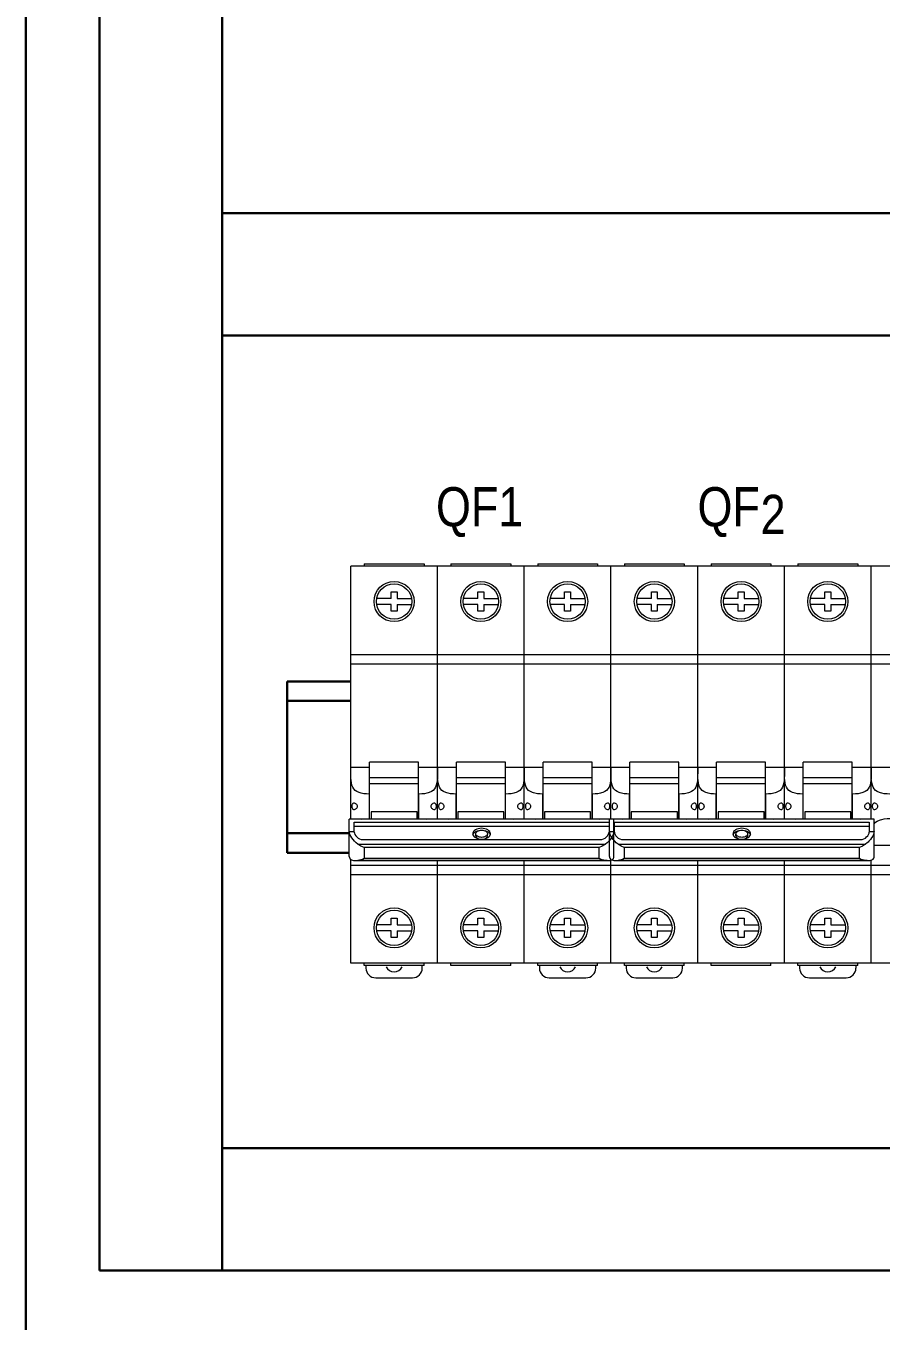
# Model space of a CAD drawing. Header units: millimetres. Extents: x -6000 to 26000, y -6000 to 26000.
# Drawn here: x 78.19 to 102.47, y -4555.98 to -4519.21 of the extents above; entities that cross this region are included whole.
import ezdxf

# ---------------------------------------------------------------- set-up
doc = ezdxf.new("R2010")
doc.units = ezdxf.units.MM
doc.header["$MEASUREMENT"] = 0
for name, color, linetype, lineweight in [('Чертеж и Рисунок_Ном._пера__1', 7, 'Continuous', 15), ('Чертеж и Рисунок_Ном._пера__21', 7, 'Continuous', 30), ('Чертеж и Рисунок_Ном._пера__7', 7, 'Continuous', 15)]:
    doc.layers.add(name, color=color, linetype=linetype, lineweight=lineweight)
doc.styles.add('СГЕНЕРИР_СТИЛЬ_1', font='ARIALN.TTF')

msp = doc.modelspace()

# ---------------------------------------------------------------- linework, layer by layer
at = {"layer": 'Чертеж и Рисунок_Ном._пера__21', "color": 7, "linetype": 'Continuous', "lineweight": 30}
for p, q in [((78.19, -4613.632), (78.19, -4363.252)), ((80.281, -4554.544), (80.281, -4371.272)), ((83.759, -4371.272), (83.759, -4554.544)), ((83.759, -4524.528), (156.104, -4524.528)), ((83.759, -4528.005), (83.759, -4524.528)), ((156.104, -4528.005), (83.759, -4528.005)), ((85.603, -4537.819), (87.411, -4537.819)), ((85.603, -4542.687), (85.603, -4537.819)), ((85.603, -4538.375), (87.411, -4538.375)), ((87.377, -4542.131), (85.603, -4542.131)), ((87.37, -4542.687), (85.603, -4542.687)), ((83.759, -4551.067), (156.104, -4551.067)), ((83.759, -4554.544), (83.759, -4551.067)), ((83.759, -4554.544), (80.281, -4554.544)), ((156.104, -4554.544), (83.759, -4554.544))]:
    msp.add_line(p, q, dxfattribs=at)
at = {"layer": 'Чертеж и Рисунок_Ном._пера__7', "color": 7, "linetype": 'Continuous', "lineweight": 15}
for p, q in [((87.411, -4541.735), (87.411, -4534.552)), ((94.798, -4534.552), (87.411, -4534.552)), ((87.794, -4534.482), (87.794, -4534.552)), ((87.794, -4534.482), (89.491, -4534.482)), ((89.491, -4534.482), (89.491, -4534.552)), ((89.874, -4541.735), (89.874, -4534.552)), ((90.256, -4534.482), (90.256, -4534.552)), ((90.256, -4534.482), (91.953, -4534.482)), ((91.953, -4534.482), (91.953, -4534.552)), ((92.336, -4541.735), (92.336, -4534.552)), ((92.718, -4534.482), (92.718, -4534.552)), ((92.718, -4534.482), (94.415, -4534.482)), ((94.415, -4534.482), (94.415, -4534.552)), ((94.798, -4541.735), (94.798, -4534.552)), ((94.798, -4541.735), (94.798, -4534.552)), ((102.184, -4534.552), (94.798, -4534.552)), ((95.18, -4534.482), (95.18, -4534.552)), ((95.18, -4534.482), (96.877, -4534.482)), ((96.877, -4534.482), (96.877, -4534.552)), ((97.26, -4541.735), (97.26, -4534.552)), ((97.642, -4534.482), (97.642, -4534.552)), ((97.642, -4534.482), (99.339, -4534.482)), ((99.339, -4534.482), (99.339, -4534.552)), ((99.722, -4541.735), (99.722, -4534.552)), ((100.104, -4534.482), (100.104, -4534.552)), ((100.104, -4534.482), (101.801, -4534.482)), ((101.801, -4534.482), (101.801, -4534.552)), ((102.184, -4541.735), (102.184, -4534.552)), ((104.646, -4534.552), (102.184, -4534.552)), ((102.184, -4541.735), (102.184, -4534.552)), ((88.559, -4535.47), (88.149, -4535.47)), ((88.559, -4535.47), (88.559, -4535.275)), ((88.559, -4535.275), (88.726, -4535.275)), ((88.726, -4535.275), (88.726, -4535.47)), ((88.726, -4535.47), (89.136, -4535.47)), ((91.021, -4535.47), (90.611, -4535.47)), ((91.021, -4535.47), (91.021, -4535.275)), ((91.021, -4535.275), (91.188, -4535.275)), ((91.188, -4535.275), (91.188, -4535.47)), ((91.188, -4535.47), (91.598, -4535.47)), ((93.483, -4535.47), (93.073, -4535.47)), ((93.483, -4535.47), (93.483, -4535.275)), ((93.483, -4535.275), (93.65, -4535.275)), ((93.65, -4535.275), (93.65, -4535.47)), ((93.65, -4535.47), (94.06, -4535.47)), ((95.945, -4535.47), (95.535, -4535.47)), ((95.945, -4535.47), (95.945, -4535.275)), ((95.945, -4535.275), (96.112, -4535.275)), ((96.112, -4535.275), (96.112, -4535.47)), ((96.112, -4535.47), (96.522, -4535.47)), ((98.407, -4535.47), (97.997, -4535.47)), ((98.407, -4535.47), (98.407, -4535.275)), ((98.407, -4535.275), (98.574, -4535.275)), ((98.574, -4535.275), (98.574, -4535.47)), ((98.574, -4535.47), (98.985, -4535.47)), ((100.869, -4535.47), (100.459, -4535.47)), ((100.869, -4535.47), (100.869, -4535.275)), ((100.869, -4535.275), (101.036, -4535.275)), ((101.036, -4535.275), (101.036, -4535.47)), ((101.036, -4535.47), (101.447, -4535.47)), ((88.559, -4535.636), (88.149, -4535.636)), ((88.559, -4535.831), (88.559, -4535.636)), ((88.726, -4535.831), (88.559, -4535.831)), ((88.726, -4535.636), (88.726, -4535.831)), ((88.726, -4535.636), (89.136, -4535.636)), ((91.021, -4535.636), (90.611, -4535.636)), ((91.021, -4535.831), (91.021, -4535.636)), ((91.188, -4535.831), (91.021, -4535.831)), ((91.188, -4535.636), (91.188, -4535.831)), ((91.188, -4535.636), (91.598, -4535.636)), ((93.483, -4535.636), (93.073, -4535.636)), ((93.483, -4535.831), (93.483, -4535.636)), ((93.65, -4535.831), (93.483, -4535.831)), ((93.65, -4535.636), (93.65, -4535.831)), ((93.65, -4535.636), (94.06, -4535.636)), ((95.945, -4535.636), (95.535, -4535.636)), ((95.945, -4535.831), (95.945, -4535.636)), ((96.112, -4535.831), (95.945, -4535.831)), ((96.112, -4535.636), (96.112, -4535.831)), ((96.112, -4535.636), (96.522, -4535.636)), ((98.407, -4535.636), (97.997, -4535.636)), ((98.407, -4535.831), (98.407, -4535.636)), ((98.574, -4535.831), (98.407, -4535.831)), ((98.574, -4535.636), (98.574, -4535.831)), ((98.574, -4535.636), (98.985, -4535.636)), ((100.869, -4535.636), (100.459, -4535.636)), ((100.869, -4535.831), (100.869, -4535.636)), ((101.036, -4535.831), (100.869, -4535.831)), ((101.036, -4535.636), (101.036, -4535.831)), ((101.036, -4535.636), (101.447, -4535.636)), ((87.411, -4537.055), (94.798, -4537.055)), ((94.798, -4537.334), (87.411, -4537.334)), ((94.798, -4537.055), (102.184, -4537.055)), ((102.184, -4537.334), (94.798, -4537.334)), ((102.184, -4537.055), (104.646, -4537.055)), ((104.646, -4537.334), (102.184, -4537.334)), ((87.411, -4540.253), (87.947, -4540.253)), ((87.947, -4541.735), (87.947, -4540.114)), ((89.338, -4540.114), (87.947, -4540.114)), ((89.338, -4541.735), (89.338, -4540.114)), ((89.338, -4540.253), (90.409, -4540.253)), ((90.409, -4541.735), (90.409, -4540.114)), ((91.8, -4540.114), (90.409, -4540.114)), ((91.8, -4541.735), (91.8, -4540.114)), ((91.8, -4540.253), (92.871, -4540.253)), ((94.262, -4540.114), (92.871, -4540.114)), ((92.871, -4541.735), (92.871, -4540.114)), ((94.262, -4541.735), (94.262, -4540.114)), ((94.262, -4540.253), (94.798, -4540.253)), ((94.798, -4540.253), (95.333, -4540.253)), ((95.333, -4541.735), (95.333, -4540.114)), ((96.724, -4540.114), (95.333, -4540.114)), ((96.724, -4541.735), (96.724, -4540.114)), ((96.724, -4540.253), (97.795, -4540.253)), ((97.795, -4541.735), (97.795, -4540.114)), ((99.186, -4540.114), (97.795, -4540.114)), ((99.186, -4541.735), (99.186, -4540.114)), ((99.186, -4540.253), (100.257, -4540.253)), ((101.648, -4540.114), (100.257, -4540.114)), ((100.257, -4541.735), (100.257, -4540.114)), ((101.648, -4541.735), (101.648, -4540.114)), ((101.648, -4540.253), (102.184, -4540.253)), ((102.184, -4540.253), (102.719, -4540.253)), ((87.947, -4540.547), (89.338, -4540.547)), ((90.409, -4540.547), (91.8, -4540.547)), ((92.871, -4540.547), (94.262, -4540.547)), ((95.333, -4540.547), (96.724, -4540.547)), ((97.795, -4540.547), (99.186, -4540.547)), ((100.257, -4540.547), (101.648, -4540.547)), ((87.94, -4541.715), (87.94, -4541.017)), ((87.947, -4541.017), (87.94, -4541.017)), ((87.947, -4540.718), (89.338, -4540.718)), ((89.345, -4541.017), (89.338, -4541.017)), ((89.345, -4541.715), (89.345, -4541.017)), ((90.402, -4541.715), (90.402, -4541.017)), ((90.409, -4541.017), (90.402, -4541.017)), ((90.409, -4540.718), (91.8, -4540.718)), ((91.807, -4541.017), (91.8, -4541.017)), ((91.807, -4541.715), (91.807, -4541.017)), ((92.871, -4541.017), (92.864, -4541.017)), ((92.864, -4541.715), (92.864, -4541.017)), ((92.871, -4540.718), (94.262, -4540.718)), ((94.269, -4541.017), (94.262, -4541.017)), ((94.269, -4541.715), (94.269, -4541.017)), ((95.326, -4541.715), (95.326, -4541.017)), ((95.333, -4541.017), (95.326, -4541.017)), ((95.333, -4540.718), (96.724, -4540.718)), ((96.731, -4541.017), (96.724, -4541.017)), ((96.731, -4541.715), (96.731, -4541.017)), ((97.788, -4541.715), (97.788, -4541.017)), ((97.795, -4541.017), (97.788, -4541.017)), ((97.795, -4540.718), (99.186, -4540.718)), ((99.193, -4541.017), (99.186, -4541.017)), ((99.193, -4541.715), (99.193, -4541.017)), ((100.257, -4541.017), (100.25, -4541.017)), ((100.25, -4541.715), (100.25, -4541.017)), ((100.257, -4540.718), (101.648, -4540.718)), ((101.655, -4541.017), (101.648, -4541.017)), ((101.655, -4541.715), (101.655, -4541.017)), ((87.37, -4542.79), (87.37, -4541.735)), ((94.881, -4541.735), (87.37, -4541.735)), ((87.94, -4541.715), (87.947, -4541.715)), ((87.989, -4541.527), (87.989, -4541.735)), ((89.296, -4541.527), (87.989, -4541.527)), ((89.296, -4541.735), (89.296, -4541.527)), ((89.338, -4541.715), (89.345, -4541.715)), ((90.402, -4541.715), (90.409, -4541.715)), ((91.758, -4541.527), (90.451, -4541.527)), ((90.451, -4541.527), (90.451, -4541.735)), ((91.758, -4541.735), (91.758, -4541.527)), ((91.8, -4541.715), (91.807, -4541.715)), ((92.864, -4541.715), (92.871, -4541.715)), ((94.22, -4541.527), (92.913, -4541.527)), ((92.913, -4541.527), (92.913, -4541.735)), ((94.22, -4541.735), (94.22, -4541.527)), ((94.262, -4541.715), (94.269, -4541.715)), ((94.756, -4542.79), (94.756, -4541.735)), ((102.267, -4541.735), (94.756, -4541.735)), ((94.881, -4542.79), (94.881, -4541.735)), ((95.326, -4541.715), (95.333, -4541.715)), ((95.375, -4541.527), (95.375, -4541.735)), ((96.682, -4541.527), (95.375, -4541.527)), ((96.682, -4541.735), (96.682, -4541.527)), ((96.724, -4541.715), (96.731, -4541.715)), ((97.788, -4541.715), (97.795, -4541.715)), ((99.145, -4541.527), (97.837, -4541.527)), ((97.837, -4541.527), (97.837, -4541.735)), ((99.145, -4541.735), (99.145, -4541.527)), ((99.186, -4541.715), (99.193, -4541.715)), ((100.25, -4541.715), (100.257, -4541.715)), ((101.607, -4541.527), (100.299, -4541.527)), ((100.299, -4541.527), (100.299, -4541.735)), ((101.607, -4541.735), (101.607, -4541.527)), ((101.648, -4541.715), (101.655, -4541.715)), ((102.267, -4542.79), (102.267, -4541.735)), ((87.37, -4542.078), (87.509, -4542.078)), ((87.509, -4542.096), (87.509, -4541.821)), ((87.509, -4541.821), (94.742, -4541.821)), ((87.509, -4541.931), (94.742, -4541.931)), ((90.958, -4542.2), (90.958, -4542.145)), ((91.292, -4542.2), (91.292, -4542.145)), ((94.742, -4541.821), (94.742, -4542.096)), ((94.742, -4542.078), (94.881, -4542.078)), ((94.756, -4542.078), (94.895, -4542.078)), ((94.895, -4542.096), (94.895, -4541.821)), ((94.895, -4541.821), (102.128, -4541.821)), ((94.895, -4541.931), (102.128, -4541.931)), ((98.345, -4542.2), (98.345, -4542.145)), ((98.679, -4542.2), (98.679, -4542.145)), ((102.128, -4541.821), (102.128, -4542.096)), ((102.128, -4542.078), (102.267, -4542.078)), ((87.613, -4542.441), (94.638, -4542.441)), ((87.759, -4542.313), (94.492, -4542.313)), ((94.999, -4542.441), (102.024, -4542.441)), ((95.145, -4542.313), (101.878, -4542.313)), ((102.719, -4542.479), (102.267, -4542.479)), ((87.411, -4545.819), (87.411, -4542.87)), ((87.787, -4542.539), (87.787, -4542.843)), ((94.464, -4542.539), (87.787, -4542.539)), ((87.787, -4542.843), (94.464, -4542.843)), ((94.464, -4542.843), (94.464, -4542.539)), ((94.798, -4545.819), (94.798, -4542.87)), ((95.173, -4542.539), (95.173, -4542.843)), ((101.85, -4542.539), (95.173, -4542.539)), ((95.173, -4542.843), (101.85, -4542.843)), ((101.85, -4542.843), (101.85, -4542.539)), ((87.411, -4543.037), (94.798, -4543.037)), ((87.521, -4542.901), (87.613, -4542.895)), ((87.521, -4542.901), (94.73, -4542.901)), ((87.613, -4542.895), (94.638, -4542.895)), ((89.874, -4545.819), (89.874, -4542.901)), ((92.336, -4545.819), (92.336, -4542.901)), ((94.798, -4545.819), (94.798, -4542.892)), ((94.798, -4543.037), (102.184, -4543.037)), ((94.907, -4542.901), (94.999, -4542.895)), ((94.907, -4542.901), (102.116, -4542.901)), ((94.999, -4542.895), (102.024, -4542.895)), ((97.26, -4545.819), (97.26, -4542.901)), ((99.722, -4545.819), (99.722, -4542.901)), ((102.184, -4545.819), (102.184, -4542.892)), ((102.184, -4545.819), (102.184, -4542.894)), ((102.184, -4543.037), (104.646, -4543.037)), ((94.798, -4543.315), (87.411, -4543.315)), ((102.184, -4543.315), (94.798, -4543.315)), ((104.646, -4543.315), (102.184, -4543.315)), ((88.559, -4544.539), (88.726, -4544.539)), ((88.559, -4544.734), (88.559, -4544.539)), ((88.726, -4544.539), (88.726, -4544.734)), ((91.021, -4544.539), (91.188, -4544.539)), ((91.021, -4544.734), (91.021, -4544.539)), ((91.188, -4544.539), (91.188, -4544.734)), ((93.483, -4544.539), (93.65, -4544.539)), ((93.483, -4544.734), (93.483, -4544.539)), ((93.65, -4544.539), (93.65, -4544.734)), ((95.945, -4544.539), (96.112, -4544.539)), ((95.945, -4544.734), (95.945, -4544.539)), ((96.112, -4544.539), (96.112, -4544.734)), ((98.407, -4544.539), (98.574, -4544.539)), ((98.407, -4544.734), (98.407, -4544.539)), ((98.574, -4544.539), (98.574, -4544.734)), ((100.869, -4544.539), (101.036, -4544.539)), ((100.869, -4544.734), (100.869, -4544.539)), ((101.036, -4544.539), (101.036, -4544.734)), ((88.559, -4544.734), (88.149, -4544.734)), ((88.559, -4544.901), (88.149, -4544.901)), ((88.559, -4545.095), (88.559, -4544.901)), ((88.726, -4544.734), (89.136, -4544.734)), ((88.726, -4544.901), (89.136, -4544.901)), ((88.726, -4544.901), (88.726, -4545.095)), ((91.021, -4544.734), (90.611, -4544.734)), ((91.021, -4544.901), (90.611, -4544.901)), ((91.021, -4545.095), (91.021, -4544.901)), ((91.188, -4544.734), (91.598, -4544.734)), ((91.188, -4544.901), (91.598, -4544.901)), ((91.188, -4544.901), (91.188, -4545.095)), ((93.483, -4544.734), (93.073, -4544.734)), ((93.483, -4544.901), (93.073, -4544.901)), ((93.483, -4545.095), (93.483, -4544.901)), ((93.65, -4544.734), (94.06, -4544.734)), ((93.65, -4544.901), (94.06, -4544.901)), ((93.65, -4544.901), (93.65, -4545.095)), ((95.945, -4544.734), (95.535, -4544.734)), ((95.945, -4544.901), (95.535, -4544.901)), ((95.945, -4545.095), (95.945, -4544.901)), ((96.112, -4544.734), (96.522, -4544.734)), ((96.112, -4544.901), (96.522, -4544.901)), ((96.112, -4544.901), (96.112, -4545.095)), ((98.407, -4544.734), (97.997, -4544.734)), ((98.407, -4544.901), (97.997, -4544.901)), ((98.407, -4545.095), (98.407, -4544.901)), ((98.574, -4544.734), (98.985, -4544.734)), ((98.574, -4544.901), (98.985, -4544.901)), ((98.574, -4544.901), (98.574, -4545.095)), ((100.869, -4544.734), (100.459, -4544.734)), ((100.869, -4544.901), (100.459, -4544.901)), ((100.869, -4545.095), (100.869, -4544.901)), ((101.036, -4544.734), (101.447, -4544.734)), ((101.036, -4544.901), (101.447, -4544.901)), ((101.036, -4544.901), (101.036, -4545.095)), ((88.726, -4545.095), (88.559, -4545.095)), ((91.188, -4545.095), (91.021, -4545.095)), ((93.65, -4545.095), (93.483, -4545.095)), ((96.112, -4545.095), (95.945, -4545.095)), ((98.574, -4545.095), (98.407, -4545.095)), ((101.036, -4545.095), (100.869, -4545.095)), ((94.798, -4545.819), (87.411, -4545.819)), ((87.794, -4545.888), (87.794, -4545.819)), ((89.491, -4545.888), (89.491, -4545.819)), ((90.256, -4545.888), (90.256, -4545.819)), ((91.953, -4545.888), (91.953, -4545.819)), ((92.718, -4545.888), (92.718, -4545.819)), ((94.415, -4545.888), (94.415, -4545.819)), ((102.184, -4545.819), (94.798, -4545.819)), ((95.18, -4545.888), (95.18, -4545.819)), ((96.877, -4545.888), (96.877, -4545.819)), ((97.642, -4545.888), (97.642, -4545.819)), ((99.339, -4545.888), (99.339, -4545.819)), ((100.104, -4545.888), (100.104, -4545.819)), ((101.801, -4545.888), (101.801, -4545.819)), ((104.646, -4545.819), (102.184, -4545.819)), ((89.491, -4545.888), (87.794, -4545.888)), ((87.843, -4545.888), (87.843, -4545.958)), ((89.442, -4545.958), (89.442, -4545.888)), ((91.953, -4545.888), (90.256, -4545.888)), ((94.415, -4545.888), (92.718, -4545.888)), ((92.767, -4545.888), (92.767, -4545.958)), ((94.366, -4545.958), (94.366, -4545.888)), ((96.877, -4545.888), (95.18, -4545.888)), ((95.229, -4545.888), (95.229, -4545.958)), ((96.829, -4545.958), (96.829, -4545.888)), ((99.339, -4545.888), (97.642, -4545.888)), ((101.801, -4545.888), (100.104, -4545.888)), ((100.153, -4545.888), (100.153, -4545.958)), ((101.753, -4545.958), (101.753, -4545.888)), ((88.121, -4546.236), (89.164, -4546.236)), ((93.045, -4546.236), (94.088, -4546.236)), ((95.507, -4546.236), (96.55, -4546.236)), ((100.431, -4546.236), (101.474, -4546.236))]:
    msp.add_line(p, q, dxfattribs=at)
at = {"layer": 'Чертеж и Рисунок_Ном._пера__7', "color": 7, "linetype": 'Continuous', "lineweight": 15, "flags": 128}
for points in [[(87.94, -4541.017), (87.861, -4541.015), (87.784, -4541.008), (87.711, -4540.995), (87.677, -4540.986), (87.645, -4540.975), (87.586, -4540.949), (87.536, -4540.914), (87.497, -4540.871), (87.466, -4540.821), (87.445, -4540.764), (87.43, -4540.701), (87.421, -4540.633), (87.415, -4540.562), (87.413, -4540.487), (87.412, -4540.41), (87.411, -4540.332), (87.411, -4540.253)], [(89.874, -4540.253), (89.873, -4540.332), (89.873, -4540.41), (89.872, -4540.487), (89.87, -4540.562), (89.864, -4540.633), (89.855, -4540.701), (89.84, -4540.764), (89.819, -4540.821), (89.788, -4540.871), (89.749, -4540.914), (89.699, -4540.949), (89.64, -4540.975), (89.608, -4540.986), (89.574, -4540.995), (89.501, -4541.008), (89.424, -4541.015), (89.345, -4541.017)], [(90.402, -4541.017), (90.323, -4541.015), (90.246, -4541.008), (90.173, -4540.995), (90.139, -4540.986), (90.107, -4540.975), (90.048, -4540.949), (89.998, -4540.914), (89.959, -4540.871), (89.928, -4540.821), (89.907, -4540.764), (89.892, -4540.701), (89.883, -4540.633), (89.877, -4540.562), (89.875, -4540.487), (89.874, -4540.41), (89.874, -4540.332), (89.874, -4540.253)], [(92.336, -4540.253), (92.336, -4540.332), (92.335, -4540.41), (92.334, -4540.487), (92.332, -4540.562), (92.326, -4540.633), (92.317, -4540.701), (92.302, -4540.764), (92.281, -4540.821), (92.25, -4540.871), (92.211, -4540.914), (92.161, -4540.949), (92.102, -4540.975), (92.07, -4540.986), (92.036, -4540.995), (91.963, -4541.008), (91.886, -4541.015), (91.807, -4541.017)], [(92.864, -4541.017), (92.785, -4541.015), (92.708, -4541.008), (92.635, -4540.995), (92.601, -4540.986), (92.569, -4540.975), (92.51, -4540.949), (92.46, -4540.914), (92.421, -4540.871), (92.39, -4540.821), (92.369, -4540.764), (92.354, -4540.701), (92.345, -4540.633), (92.339, -4540.562), (92.337, -4540.487), (92.336, -4540.41), (92.336, -4540.332), (92.336, -4540.253)], [(94.798, -4540.253), (94.798, -4540.332), (94.797, -4540.41), (94.796, -4540.487), (94.794, -4540.562), (94.789, -4540.633), (94.779, -4540.701), (94.765, -4540.764), (94.743, -4540.821), (94.713, -4540.871), (94.673, -4540.914), (94.623, -4540.949), (94.564, -4540.975), (94.532, -4540.986), (94.498, -4540.995), (94.425, -4541.008), (94.348, -4541.015), (94.269, -4541.017)], [(95.326, -4541.017), (95.247, -4541.015), (95.17, -4541.008), (95.098, -4540.995), (95.063, -4540.986), (95.031, -4540.975), (94.972, -4540.949), (94.923, -4540.914), (94.883, -4540.871), (94.852, -4540.821), (94.831, -4540.764), (94.816, -4540.701), (94.807, -4540.633), (94.802, -4540.562), (94.799, -4540.487), (94.798, -4540.41), (94.798, -4540.332), (94.798, -4540.253)], [(97.26, -4540.253), (97.26, -4540.332), (97.259, -4540.41), (97.258, -4540.487), (97.256, -4540.562), (97.251, -4540.633), (97.241, -4540.701), (97.227, -4540.764), (97.205, -4540.821), (97.175, -4540.871), (97.135, -4540.914), (97.085, -4540.949), (97.027, -4540.975), (96.994, -4540.986), (96.96, -4540.995), (96.887, -4541.008), (96.81, -4541.015), (96.731, -4541.017)], [(97.788, -4541.017), (97.709, -4541.015), (97.632, -4541.008), (97.56, -4540.995), (97.525, -4540.986), (97.493, -4540.975), (97.434, -4540.949), (97.385, -4540.914), (97.345, -4540.871), (97.315, -4540.821), (97.293, -4540.764), (97.278, -4540.701), (97.269, -4540.633), (97.264, -4540.562), (97.261, -4540.487), (97.26, -4540.41), (97.26, -4540.332), (97.26, -4540.253)], [(99.722, -4540.253), (99.722, -4540.332), (99.722, -4540.41), (99.72, -4540.487), (99.718, -4540.562), (99.713, -4540.633), (99.703, -4540.701), (99.689, -4540.764), (99.667, -4540.821), (99.637, -4540.871), (99.597, -4540.914), (99.547, -4540.949), (99.489, -4540.975), (99.456, -4540.986), (99.422, -4540.995), (99.349, -4541.008), (99.272, -4541.015), (99.193, -4541.017)], [(100.25, -4541.017), (100.171, -4541.015), (100.094, -4541.008), (100.022, -4540.995), (99.987, -4540.986), (99.955, -4540.975), (99.896, -4540.949), (99.847, -4540.914), (99.807, -4540.871), (99.777, -4540.821), (99.755, -4540.764), (99.74, -4540.701), (99.731, -4540.633), (99.726, -4540.562), (99.723, -4540.487), (99.722, -4540.41), (99.722, -4540.332), (99.722, -4540.253)], [(102.184, -4540.253), (102.184, -4540.332), (102.184, -4540.41), (102.183, -4540.487), (102.18, -4540.562), (102.175, -4540.633), (102.165, -4540.701), (102.151, -4540.764), (102.129, -4540.821), (102.099, -4540.871), (102.059, -4540.914), (102.009, -4540.949), (101.951, -4540.975), (101.918, -4540.986), (101.884, -4540.995), (101.811, -4541.008), (101.734, -4541.015), (101.655, -4541.017)], [(102.712, -4541.017), (102.633, -4541.015), (102.557, -4541.008), (102.484, -4540.995), (102.45, -4540.986), (102.417, -4540.975), (102.358, -4540.949), (102.309, -4540.914), (102.269, -4540.871), (102.239, -4540.821), (102.217, -4540.764), (102.202, -4540.701), (102.193, -4540.633), (102.188, -4540.562), (102.185, -4540.487), (102.184, -4540.41), (102.184, -4540.253)], [(87.452, -4541.366), (87.453, -4541.346), (87.455, -4541.326), (87.46, -4541.309), (87.466, -4541.294), (87.474, -4541.283), (87.483, -4541.275), (87.494, -4541.27), (87.505, -4541.269)], [(87.505, -4541.464), (87.494, -4541.462), (87.483, -4541.457), (87.474, -4541.449), (87.466, -4541.438), (87.46, -4541.423), (87.455, -4541.406), (87.453, -4541.387), (87.452, -4541.366)], [(87.505, -4541.269), (87.531, -4541.275), (87.545, -4541.283), (87.558, -4541.294), (87.571, -4541.308), (87.581, -4541.324), (87.589, -4541.344), (87.592, -4541.366)], [(87.592, -4541.366), (87.589, -4541.388), (87.581, -4541.408), (87.571, -4541.425), (87.558, -4541.438), (87.545, -4541.449), (87.531, -4541.457), (87.505, -4541.464)], [(89.693, -4541.366), (89.696, -4541.344), (89.704, -4541.324), (89.714, -4541.308), (89.727, -4541.294), (89.74, -4541.283), (89.754, -4541.275), (89.78, -4541.269)], [(89.78, -4541.464), (89.754, -4541.457), (89.74, -4541.449), (89.727, -4541.438), (89.714, -4541.425), (89.704, -4541.408), (89.696, -4541.388), (89.693, -4541.366)], [(89.78, -4541.269), (89.791, -4541.27), (89.802, -4541.275), (89.811, -4541.283), (89.819, -4541.294), (89.825, -4541.309), (89.829, -4541.326), (89.832, -4541.346), (89.833, -4541.366)], [(89.833, -4541.366), (89.832, -4541.387), (89.829, -4541.406), (89.825, -4541.423), (89.819, -4541.438), (89.811, -4541.449), (89.802, -4541.457), (89.791, -4541.462), (89.78, -4541.464)], [(89.914, -4541.366), (89.915, -4541.346), (89.918, -4541.326), (89.922, -4541.309), (89.928, -4541.294), (89.936, -4541.283), (89.945, -4541.275), (89.956, -4541.27), (89.967, -4541.269)], [(89.967, -4541.464), (89.956, -4541.462), (89.945, -4541.457), (89.936, -4541.449), (89.928, -4541.438), (89.922, -4541.423), (89.918, -4541.406), (89.915, -4541.387), (89.914, -4541.366)], [(89.967, -4541.269), (89.993, -4541.275), (90.007, -4541.283), (90.02, -4541.294), (90.033, -4541.308), (90.043, -4541.324), (90.051, -4541.344), (90.054, -4541.366)], [(90.054, -4541.366), (90.051, -4541.388), (90.043, -4541.408), (90.033, -4541.425), (90.02, -4541.438), (90.007, -4541.449), (89.993, -4541.457), (89.967, -4541.464)], [(92.155, -4541.366), (92.158, -4541.344), (92.166, -4541.324), (92.176, -4541.308), (92.189, -4541.294), (92.202, -4541.283), (92.216, -4541.275), (92.242, -4541.269)], [(92.242, -4541.464), (92.216, -4541.457), (92.202, -4541.449), (92.189, -4541.438), (92.176, -4541.425), (92.166, -4541.408), (92.158, -4541.388), (92.155, -4541.366)], [(92.242, -4541.269), (92.253, -4541.27), (92.264, -4541.275), (92.273, -4541.283), (92.281, -4541.294), (92.287, -4541.309), (92.292, -4541.326), (92.294, -4541.346), (92.295, -4541.366)], [(92.295, -4541.366), (92.294, -4541.387), (92.292, -4541.406), (92.287, -4541.423), (92.281, -4541.438), (92.273, -4541.449), (92.264, -4541.457), (92.253, -4541.462), (92.242, -4541.464)], [(92.376, -4541.366), (92.377, -4541.346), (92.38, -4541.326), (92.384, -4541.309), (92.39, -4541.294), (92.398, -4541.283), (92.407, -4541.275), (92.418, -4541.27), (92.429, -4541.269)], [(92.429, -4541.464), (92.418, -4541.462), (92.407, -4541.457), (92.398, -4541.449), (92.39, -4541.438), (92.384, -4541.423), (92.38, -4541.406), (92.377, -4541.387), (92.376, -4541.366)], [(92.429, -4541.269), (92.456, -4541.275), (92.469, -4541.283), (92.482, -4541.294), (92.495, -4541.308), (92.505, -4541.324), (92.513, -4541.344), (92.516, -4541.366)], [(92.516, -4541.366), (92.513, -4541.388), (92.505, -4541.408), (92.495, -4541.425), (92.482, -4541.438), (92.469, -4541.449), (92.456, -4541.457), (92.429, -4541.464)], [(94.617, -4541.366), (94.62, -4541.344), (94.628, -4541.324), (94.639, -4541.308), (94.651, -4541.294), (94.664, -4541.283), (94.678, -4541.275), (94.704, -4541.269)], [(94.704, -4541.464), (94.678, -4541.457), (94.664, -4541.449), (94.651, -4541.438), (94.639, -4541.425), (94.628, -4541.408), (94.62, -4541.388), (94.617, -4541.366)], [(94.704, -4541.269), (94.715, -4541.27), (94.726, -4541.275), (94.735, -4541.283), (94.743, -4541.294), (94.749, -4541.309), (94.754, -4541.326), (94.756, -4541.346), (94.757, -4541.366)], [(94.757, -4541.366), (94.756, -4541.387), (94.754, -4541.406), (94.749, -4541.423), (94.743, -4541.438), (94.735, -4541.449), (94.726, -4541.457), (94.715, -4541.462), (94.704, -4541.464)], [(94.838, -4541.366), (94.839, -4541.346), (94.842, -4541.326), (94.846, -4541.309), (94.852, -4541.294), (94.86, -4541.283), (94.869, -4541.275), (94.88, -4541.27), (94.891, -4541.269)], [(94.891, -4541.464), (94.88, -4541.462), (94.869, -4541.457), (94.86, -4541.449), (94.852, -4541.438), (94.846, -4541.423), (94.842, -4541.406), (94.839, -4541.387), (94.838, -4541.366)], [(94.891, -4541.269), (94.918, -4541.275), (94.931, -4541.283), (94.944, -4541.294), (94.957, -4541.308), (94.967, -4541.324), (94.975, -4541.344), (94.978, -4541.366)], [(94.978, -4541.366), (94.975, -4541.388), (94.967, -4541.408), (94.957, -4541.425), (94.944, -4541.438), (94.931, -4541.449), (94.918, -4541.457), (94.891, -4541.464)], [(97.08, -4541.366), (97.082, -4541.344), (97.09, -4541.324), (97.101, -4541.308), (97.113, -4541.294), (97.126, -4541.283), (97.14, -4541.275), (97.166, -4541.269)], [(97.166, -4541.464), (97.14, -4541.457), (97.126, -4541.449), (97.113, -4541.438), (97.101, -4541.425), (97.09, -4541.408), (97.082, -4541.388), (97.08, -4541.366)], [(97.166, -4541.269), (97.178, -4541.27), (97.188, -4541.275), (97.197, -4541.283), (97.205, -4541.294), (97.211, -4541.309), (97.216, -4541.326), (97.218, -4541.346), (97.219, -4541.366)], [(97.219, -4541.366), (97.218, -4541.387), (97.216, -4541.406), (97.211, -4541.423), (97.205, -4541.438), (97.197, -4541.449), (97.188, -4541.457), (97.178, -4541.462), (97.166, -4541.464)], [(97.3, -4541.366), (97.301, -4541.346), (97.304, -4541.326), (97.308, -4541.309), (97.314, -4541.294), (97.322, -4541.283), (97.331, -4541.275), (97.342, -4541.27), (97.353, -4541.269)], [(97.353, -4541.464), (97.342, -4541.462), (97.331, -4541.457), (97.322, -4541.449), (97.314, -4541.438), (97.308, -4541.423), (97.304, -4541.406), (97.301, -4541.387), (97.3, -4541.366)], [(97.353, -4541.269), (97.38, -4541.275), (97.393, -4541.283), (97.406, -4541.294), (97.419, -4541.308), (97.429, -4541.324), (97.437, -4541.344), (97.44, -4541.366)], [(97.44, -4541.366), (97.437, -4541.388), (97.429, -4541.408), (97.419, -4541.425), (97.406, -4541.438), (97.393, -4541.449), (97.38, -4541.457), (97.353, -4541.464)], [(99.542, -4541.366), (99.544, -4541.344), (99.552, -4541.324), (99.563, -4541.308), (99.575, -4541.294), (99.588, -4541.283), (99.602, -4541.275), (99.628, -4541.269)], [(99.628, -4541.464), (99.602, -4541.457), (99.588, -4541.449), (99.575, -4541.438), (99.563, -4541.425), (99.552, -4541.408), (99.544, -4541.388), (99.542, -4541.366)], [(99.628, -4541.269), (99.64, -4541.27), (99.65, -4541.275), (99.659, -4541.283), (99.667, -4541.294), (99.673, -4541.309), (99.678, -4541.326), (99.68, -4541.346), (99.681, -4541.366)], [(99.681, -4541.366), (99.68, -4541.387), (99.678, -4541.406), (99.673, -4541.423), (99.667, -4541.438), (99.659, -4541.449), (99.65, -4541.457), (99.64, -4541.462), (99.628, -4541.464)], [(99.762, -4541.366), (99.763, -4541.346), (99.766, -4541.326), (99.77, -4541.309), (99.777, -4541.294), (99.784, -4541.283), (99.794, -4541.275), (99.804, -4541.27), (99.815, -4541.269)], [(99.815, -4541.464), (99.804, -4541.462), (99.794, -4541.457), (99.784, -4541.449), (99.777, -4541.438), (99.77, -4541.423), (99.766, -4541.406), (99.763, -4541.387), (99.762, -4541.366)], [(99.815, -4541.269), (99.842, -4541.275), (99.855, -4541.283), (99.869, -4541.294), (99.881, -4541.308), (99.892, -4541.324), (99.899, -4541.344), (99.902, -4541.366)], [(99.902, -4541.366), (99.899, -4541.388), (99.892, -4541.408), (99.881, -4541.425), (99.869, -4541.438), (99.855, -4541.449), (99.842, -4541.457), (99.815, -4541.464)], [(102.004, -4541.366), (102.007, -4541.344), (102.014, -4541.324), (102.025, -4541.308), (102.037, -4541.294), (102.05, -4541.283), (102.064, -4541.275), (102.09, -4541.269)], [(102.09, -4541.464), (102.064, -4541.457), (102.05, -4541.449), (102.037, -4541.438), (102.025, -4541.425), (102.014, -4541.408), (102.007, -4541.388), (102.004, -4541.366)], [(102.09, -4541.269), (102.102, -4541.27), (102.112, -4541.275), (102.121, -4541.283), (102.129, -4541.294), (102.135, -4541.309), (102.14, -4541.326), (102.143, -4541.346), (102.143, -4541.366)], [(102.143, -4541.366), (102.143, -4541.387), (102.14, -4541.406), (102.135, -4541.423), (102.129, -4541.438), (102.121, -4541.449), (102.112, -4541.457), (102.102, -4541.462), (102.09, -4541.464)], [(102.224, -4541.366), (102.225, -4541.346), (102.228, -4541.326), (102.232, -4541.309), (102.239, -4541.294), (102.246, -4541.283), (102.256, -4541.275), (102.266, -4541.27), (102.277, -4541.269)], [(102.277, -4541.464), (102.266, -4541.462), (102.256, -4541.457), (102.246, -4541.449), (102.239, -4541.438), (102.232, -4541.423), (102.228, -4541.406), (102.225, -4541.387), (102.224, -4541.366)], [(102.277, -4541.269), (102.304, -4541.275), (102.317, -4541.283), (102.331, -4541.294), (102.343, -4541.308), (102.354, -4541.324), (102.361, -4541.344), (102.364, -4541.366)], [(102.364, -4541.366), (102.361, -4541.388), (102.354, -4541.408), (102.343, -4541.425), (102.331, -4541.438), (102.317, -4541.449), (102.304, -4541.457), (102.277, -4541.464)], [(87.726, -4541.734), (87.83, -4541.72), (87.94, -4541.715)], [(89.345, -4541.715), (89.455, -4541.72), (89.559, -4541.734)], [(90.188, -4541.734), (90.292, -4541.72), (90.402, -4541.715)], [(91.807, -4541.715), (91.917, -4541.72), (92.021, -4541.734)], [(92.65, -4541.734), (92.754, -4541.72), (92.864, -4541.715)], [(94.269, -4541.715), (94.379, -4541.72), (94.483, -4541.734)], [(95.112, -4541.734), (95.217, -4541.72), (95.326, -4541.715)], [(96.731, -4541.715), (96.841, -4541.72), (96.945, -4541.734)], [(97.575, -4541.734), (97.679, -4541.72), (97.788, -4541.715)], [(99.193, -4541.715), (99.303, -4541.72), (99.407, -4541.734)], [(100.037, -4541.734), (100.141, -4541.72), (100.25, -4541.715)], [(101.655, -4541.715), (101.765, -4541.72), (101.869, -4541.734)], [(102.267, -4541.863), (102.309, -4541.818), (102.358, -4541.784), (102.417, -4541.757), (102.45, -4541.746), (102.484, -4541.738), (102.557, -4541.725), (102.633, -4541.717), (102.712, -4541.715)], [(87.613, -4542.441), (87.563, -4542.402), (87.517, -4542.359), (87.476, -4542.313), (87.44, -4542.264), (87.411, -4542.215), (87.389, -4542.166), (87.375, -4542.12), (87.37, -4542.078)], [(87.509, -4542.096), (87.514, -4542.13), (87.528, -4542.167), (87.551, -4542.203), (87.582, -4542.237), (87.619, -4542.267), (87.662, -4542.291), (87.709, -4542.307), (87.759, -4542.313)], [(91.125, -4541.991), (91.077, -4541.994), (91.03, -4542.002), (90.986, -4542.017), (90.948, -4542.036), (90.917, -4542.059), (90.894, -4542.086), (90.88, -4542.115), (90.876, -4542.13), (90.875, -4542.145)], [(90.875, -4542.145), (90.876, -4542.16), (90.88, -4542.175), (90.894, -4542.204), (90.917, -4542.23), (90.948, -4542.254), (90.986, -4542.273), (91.03, -4542.287), (91.077, -4542.296), (91.125, -4542.299)], [(90.886, -4542.154), (90.909, -4542.122), (90.942, -4542.095), (90.985, -4542.072), (91.034, -4542.056)], [(90.958, -4542.145), (90.962, -4542.125), (90.971, -4542.105), (90.987, -4542.088), (91.007, -4542.072), (91.033, -4542.059), (91.062, -4542.05), (91.093, -4542.044), (91.125, -4542.042)], [(91.125, -4542.248), (91.093, -4542.246), (91.062, -4542.24), (91.033, -4542.23), (91.007, -4542.217), (90.987, -4542.202), (90.971, -4542.184), (90.962, -4542.165), (90.958, -4542.145)], [(91.376, -4542.145), (91.375, -4542.13), (91.371, -4542.115), (91.357, -4542.086), (91.334, -4542.059), (91.302, -4542.036), (91.265, -4542.017), (91.221, -4542.002), (91.174, -4541.994), (91.125, -4541.991)], [(91.125, -4542.042), (91.158, -4542.044), (91.189, -4542.05), (91.218, -4542.059), (91.243, -4542.072), (91.264, -4542.088), (91.28, -4542.105), (91.289, -4542.125), (91.292, -4542.145)], [(91.125, -4542.299), (91.174, -4542.296), (91.221, -4542.287), (91.265, -4542.273), (91.302, -4542.254), (91.334, -4542.23), (91.357, -4542.204), (91.371, -4542.175), (91.375, -4542.16), (91.376, -4542.145)], [(91.292, -4542.145), (91.289, -4542.165), (91.28, -4542.184), (91.264, -4542.202), (91.243, -4542.217), (91.218, -4542.23), (91.189, -4542.24), (91.158, -4542.246), (91.125, -4542.248)], [(91.216, -4542.056), (91.266, -4542.072), (91.309, -4542.095), (91.342, -4542.123), (91.365, -4542.154)], [(94.492, -4542.313), (94.541, -4542.307), (94.589, -4542.291), (94.632, -4542.267), (94.669, -4542.237), (94.699, -4542.203), (94.722, -4542.167), (94.731, -4542.148), (94.737, -4542.13), (94.742, -4542.096)], [(94.881, -4542.078), (94.876, -4542.12), (94.862, -4542.166), (94.84, -4542.215), (94.81, -4542.264), (94.775, -4542.313), (94.734, -4542.359), (94.712, -4542.381), (94.688, -4542.402), (94.638, -4542.441)], [(94.999, -4542.441), (94.949, -4542.402), (94.903, -4542.359), (94.862, -4542.313), (94.827, -4542.264), (94.797, -4542.215), (94.775, -4542.166), (94.761, -4542.12), (94.756, -4542.078)], [(94.895, -4542.096), (94.9, -4542.13), (94.915, -4542.167), (94.938, -4542.203), (94.968, -4542.237), (95.005, -4542.267), (95.048, -4542.291), (95.096, -4542.307), (95.145, -4542.313)], [(98.512, -4541.991), (98.463, -4541.994), (98.416, -4542.002), (98.373, -4542.017), (98.335, -4542.036), (98.303, -4542.059), (98.28, -4542.086), (98.266, -4542.115), (98.262, -4542.13), (98.261, -4542.145)], [(98.261, -4542.145), (98.262, -4542.16), (98.266, -4542.175), (98.28, -4542.204), (98.303, -4542.23), (98.335, -4542.254), (98.373, -4542.273), (98.416, -4542.287), (98.463, -4542.296), (98.512, -4542.299)], [(98.272, -4542.154), (98.295, -4542.122), (98.328, -4542.095), (98.371, -4542.072), (98.421, -4542.056)], [(98.345, -4542.145), (98.348, -4542.125), (98.357, -4542.105), (98.373, -4542.088), (98.394, -4542.072), (98.419, -4542.059), (98.448, -4542.05), (98.479, -4542.044), (98.512, -4542.042)], [(98.512, -4542.248), (98.479, -4542.246), (98.448, -4542.24), (98.419, -4542.23), (98.394, -4542.217), (98.373, -4542.202), (98.357, -4542.184), (98.348, -4542.165), (98.345, -4542.145)], [(98.762, -4542.145), (98.761, -4542.13), (98.757, -4542.115), (98.743, -4542.086), (98.72, -4542.059), (98.689, -4542.036), (98.651, -4542.017), (98.607, -4542.002), (98.56, -4541.994), (98.512, -4541.991)], [(98.512, -4542.042), (98.544, -4542.044), (98.575, -4542.05), (98.604, -4542.059), (98.63, -4542.072), (98.65, -4542.088), (98.666, -4542.105), (98.675, -4542.125), (98.679, -4542.145)], [(98.512, -4542.299), (98.56, -4542.296), (98.607, -4542.287), (98.651, -4542.273), (98.689, -4542.254), (98.72, -4542.23), (98.743, -4542.204), (98.757, -4542.175), (98.761, -4542.16), (98.762, -4542.145)], [(98.679, -4542.145), (98.675, -4542.165), (98.666, -4542.184), (98.65, -4542.202), (98.63, -4542.217), (98.604, -4542.23), (98.575, -4542.24), (98.544, -4542.246), (98.512, -4542.248)], [(98.602, -4542.056), (98.652, -4542.072), (98.695, -4542.095), (98.728, -4542.123), (98.751, -4542.154)], [(101.878, -4542.313), (101.928, -4542.307), (101.975, -4542.291), (102.018, -4542.267), (102.055, -4542.237), (102.086, -4542.203), (102.109, -4542.167), (102.117, -4542.148), (102.123, -4542.13), (102.128, -4542.096)], [(102.267, -4542.078), (102.263, -4542.12), (102.248, -4542.166), (102.226, -4542.215), (102.197, -4542.264), (102.161, -4542.313), (102.12, -4542.359), (102.098, -4542.381), (102.074, -4542.402), (102.024, -4542.441)], [(87.787, -4542.539), (87.699, -4542.494), (87.613, -4542.441)], [(90.879, -4542.172), (90.886, -4542.154)], [(90.958, -4542.2), (90.96, -4542.212), (90.964, -4542.225), (90.979, -4542.249), (90.99, -4542.26), (91.003, -4542.27), (91.036, -4542.286)], [(91.215, -4542.286), (91.247, -4542.27), (91.26, -4542.26), (91.272, -4542.249), (91.287, -4542.225), (91.291, -4542.212), (91.292, -4542.2)], [(91.365, -4542.154), (91.372, -4542.172)], [(94.638, -4542.441), (94.552, -4542.494), (94.464, -4542.539)], [(95.173, -4542.539), (95.085, -4542.494), (94.999, -4542.441)], [(98.265, -4542.172), (98.272, -4542.154)], [(98.345, -4542.2), (98.346, -4542.212), (98.35, -4542.225), (98.365, -4542.249), (98.376, -4542.26), (98.39, -4542.27), (98.422, -4542.286)], [(98.601, -4542.286), (98.633, -4542.27), (98.647, -4542.26), (98.658, -4542.249), (98.673, -4542.225), (98.677, -4542.212), (98.679, -4542.2)], [(98.751, -4542.154), (98.758, -4542.172)], [(102.024, -4542.441), (101.938, -4542.494), (101.85, -4542.539)], [(87.37, -4542.79), (87.372, -4542.818), (87.381, -4542.842), (87.394, -4542.862), (87.412, -4542.877), (87.434, -4542.888), (87.46, -4542.896), (87.489, -4542.9), (87.521, -4542.901)], [(87.613, -4542.895), (87.656, -4542.888), (87.699, -4542.877), (87.743, -4542.862), (87.787, -4542.843)], [(94.464, -4542.843), (94.508, -4542.862), (94.552, -4542.877), (94.595, -4542.888), (94.638, -4542.895)], [(94.73, -4542.901), (94.762, -4542.9), (94.791, -4542.896), (94.817, -4542.888), (94.839, -4542.877), (94.857, -4542.862), (94.87, -4542.842), (94.878, -4542.818), (94.881, -4542.79)], [(94.756, -4542.79), (94.759, -4542.818), (94.767, -4542.842), (94.78, -4542.862), (94.798, -4542.877), (94.82, -4542.888), (94.846, -4542.896), (94.875, -4542.9), (94.907, -4542.901)], [(94.999, -4542.895), (95.042, -4542.888), (95.085, -4542.877), (95.129, -4542.862), (95.173, -4542.843)], [(101.85, -4542.843), (101.894, -4542.862), (101.938, -4542.877), (101.981, -4542.888), (102.024, -4542.895)], [(102.116, -4542.901), (102.148, -4542.9), (102.177, -4542.896), (102.203, -4542.888), (102.225, -4542.877), (102.243, -4542.862), (102.256, -4542.842), (102.265, -4542.818), (102.267, -4542.79)], [(94.638, -4542.895), (94.686, -4542.899), (94.73, -4542.901)], [(102.024, -4542.895), (102.072, -4542.899), (102.116, -4542.901)]]:
    msp.add_lwpolyline(points, dxfattribs=at)
at = {"layer": 'Чертеж и Рисунок_Ном._пера__7', "color": 7, "linetype": 'Continuous', "lineweight": 15}
for centre, radius in [((88.642, -4535.553), 0.57), ((88.642, -4535.553), 0.501), ((91.105, -4535.553), 0.57), ((91.105, -4535.553), 0.501), ((93.567, -4535.553), 0.57), ((93.567, -4535.553), 0.501), ((96.029, -4535.553), 0.57), ((96.029, -4535.553), 0.501), ((98.491, -4535.553), 0.57), ((98.491, -4535.553), 0.501), ((100.953, -4535.553), 0.57), ((100.953, -4535.553), 0.501), ((88.642, -4544.817), 0.57), ((88.642, -4544.817), 0.501), ((91.105, -4544.817), 0.57), ((91.105, -4544.817), 0.501), ((93.567, -4544.817), 0.57), ((93.567, -4544.817), 0.501), ((96.029, -4544.817), 0.57), ((96.029, -4544.817), 0.501), ((98.491, -4544.817), 0.57), ((98.491, -4544.817), 0.501), ((100.953, -4544.817), 0.57), ((100.953, -4544.817), 0.501)]:
    msp.add_circle(centre, radius, dxfattribs=at)
for centre, radius, start, end in [((88.121, -4545.958), 0.278, 180, 270), ((88.642, -4545.819), 0.246, 203.9426, 335.9963), ((89.164, -4545.958), 0.278, 270, 0), ((93.045, -4545.958), 0.278, 180, 270), ((93.567, -4545.819), 0.246, 203.9426, 335.9963), ((94.088, -4545.958), 0.278, 270, 0), ((95.507, -4545.958), 0.278, 180, 270), ((96.029, -4545.819), 0.246, 203.9426, 335.9963), ((96.55, -4545.958), 0.278, 270, 0), ((100.431, -4545.958), 0.278, 180, 270), ((100.953, -4545.819), 0.246, 203.9426, 335.9963), ((101.474, -4545.958), 0.278, 270, 0)]:
    msp.add_arc(centre, radius, start, end, dxfattribs=at)

# ---------------------------------------------------------------- texts
at = {"layer": 'Чертеж и Рисунок_Ном._пера__1', "color": 7, "linetype": 'Continuous', "lineweight": 15, "char_height": 1.1128, "attachment_point": 7, "style": 'СГЕНЕРИР_СТИЛЬ_1'}
for s, insert in [('\\A1;{\\pql;\\fArial Narrow|b0|i0|c204|p34;QF1}', (89.83, -4533.725)), ('\\A1;{\\pql;\\fArial Narrow|b0|i0|c204|p34;QF}', (97.254, -4533.725)), ('\\A1;{\\pql;\\fArial Narrow|b0|i0|c204|p34;2}', (99.044, -4533.637))]:
    msp.add_mtext(s, dxfattribs=dict(at, insert=insert))

doc.saveas('drawing.dxf')
